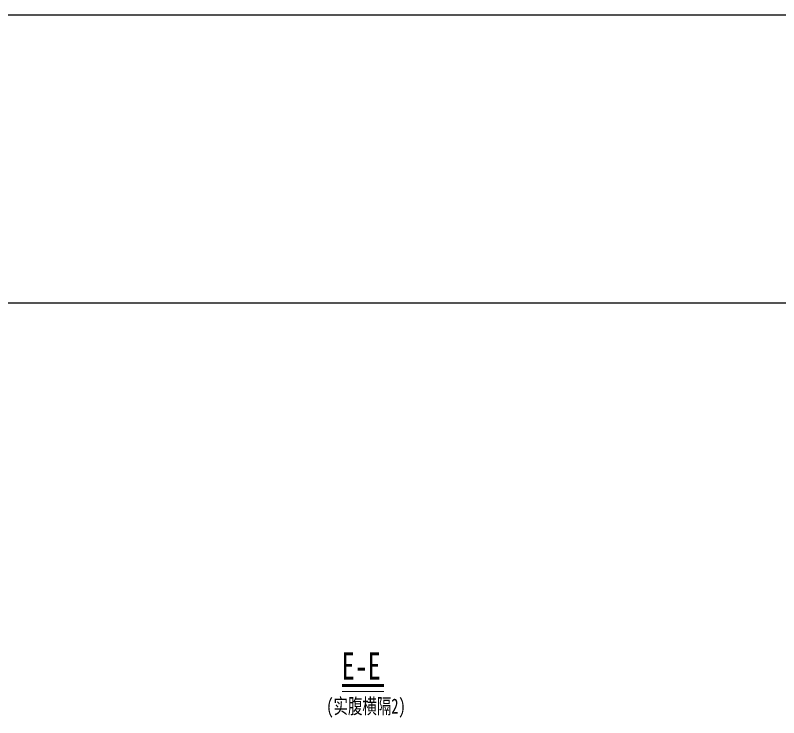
# Model space of a CAD drawing. Header units: millimetres. Extents: x -411717 to -116098, y 0 to 693159.
# Drawn here: x -174713 to -170510, y 314593 to 318458 of the extents above; entities that cross this region are included whole.
import ezdxf

# ---------------------------------------------------------------- set-up
doc = ezdxf.new("R2010")
doc.units = ezdxf.units.MM
doc.header["$LTSCALE"] = 2
for name, color, linetype, lineweight in [('加粗线', 6, 'Continuous', 25), ('标注', 4, 'Continuous', 13), ('细实线', 4, 'Continuous', 15), ('细线', 4, 'Continuous', 15)]:
    doc.layers.add(name, color=color, linetype=linetype, lineweight=lineweight)
doc.styles.get("Standard").update_dxf_attribs({"font": '仿宋_GB2312.ttf'})

msp = doc.modelspace()

# ---------------------------------------------------------------- linework, layer by layer
at = {"layer": '加粗线', "ltscale": 100, "const_width": 16.7}
msp.add_lwpolyline([(-172913.4, 314770.3), (-172683.5, 314770.3)], dxfattribs=at)
at = {"layer": '标注'}
for p, q in [((-141948.3, 318457.8), (-216405.5, 318457.8)), ((-141948.3, 316874.6), (-216405.5, 316874.6))]:
    msp.add_line(p, q, dxfattribs=at)
at = {"layer": '细线', "ltscale": 100, "const_width": 5}
msp.add_lwpolyline([(-172913.4, 314737), (-172683.5, 314737)], dxfattribs=at)

# ---------------------------------------------------------------- texts
at = {"width": 0.7}
msp.add_text('E-E', height=150, dxfattribs=at).set_placement((-172915.3, 314802.3))
at = {"layer": '细实线', "width": 0.7}
msp.add_text('(实腹横隔2)', height=83.33, dxfattribs=at).set_placement((-173000.5, 314615))

doc.saveas('drawing.dxf')
